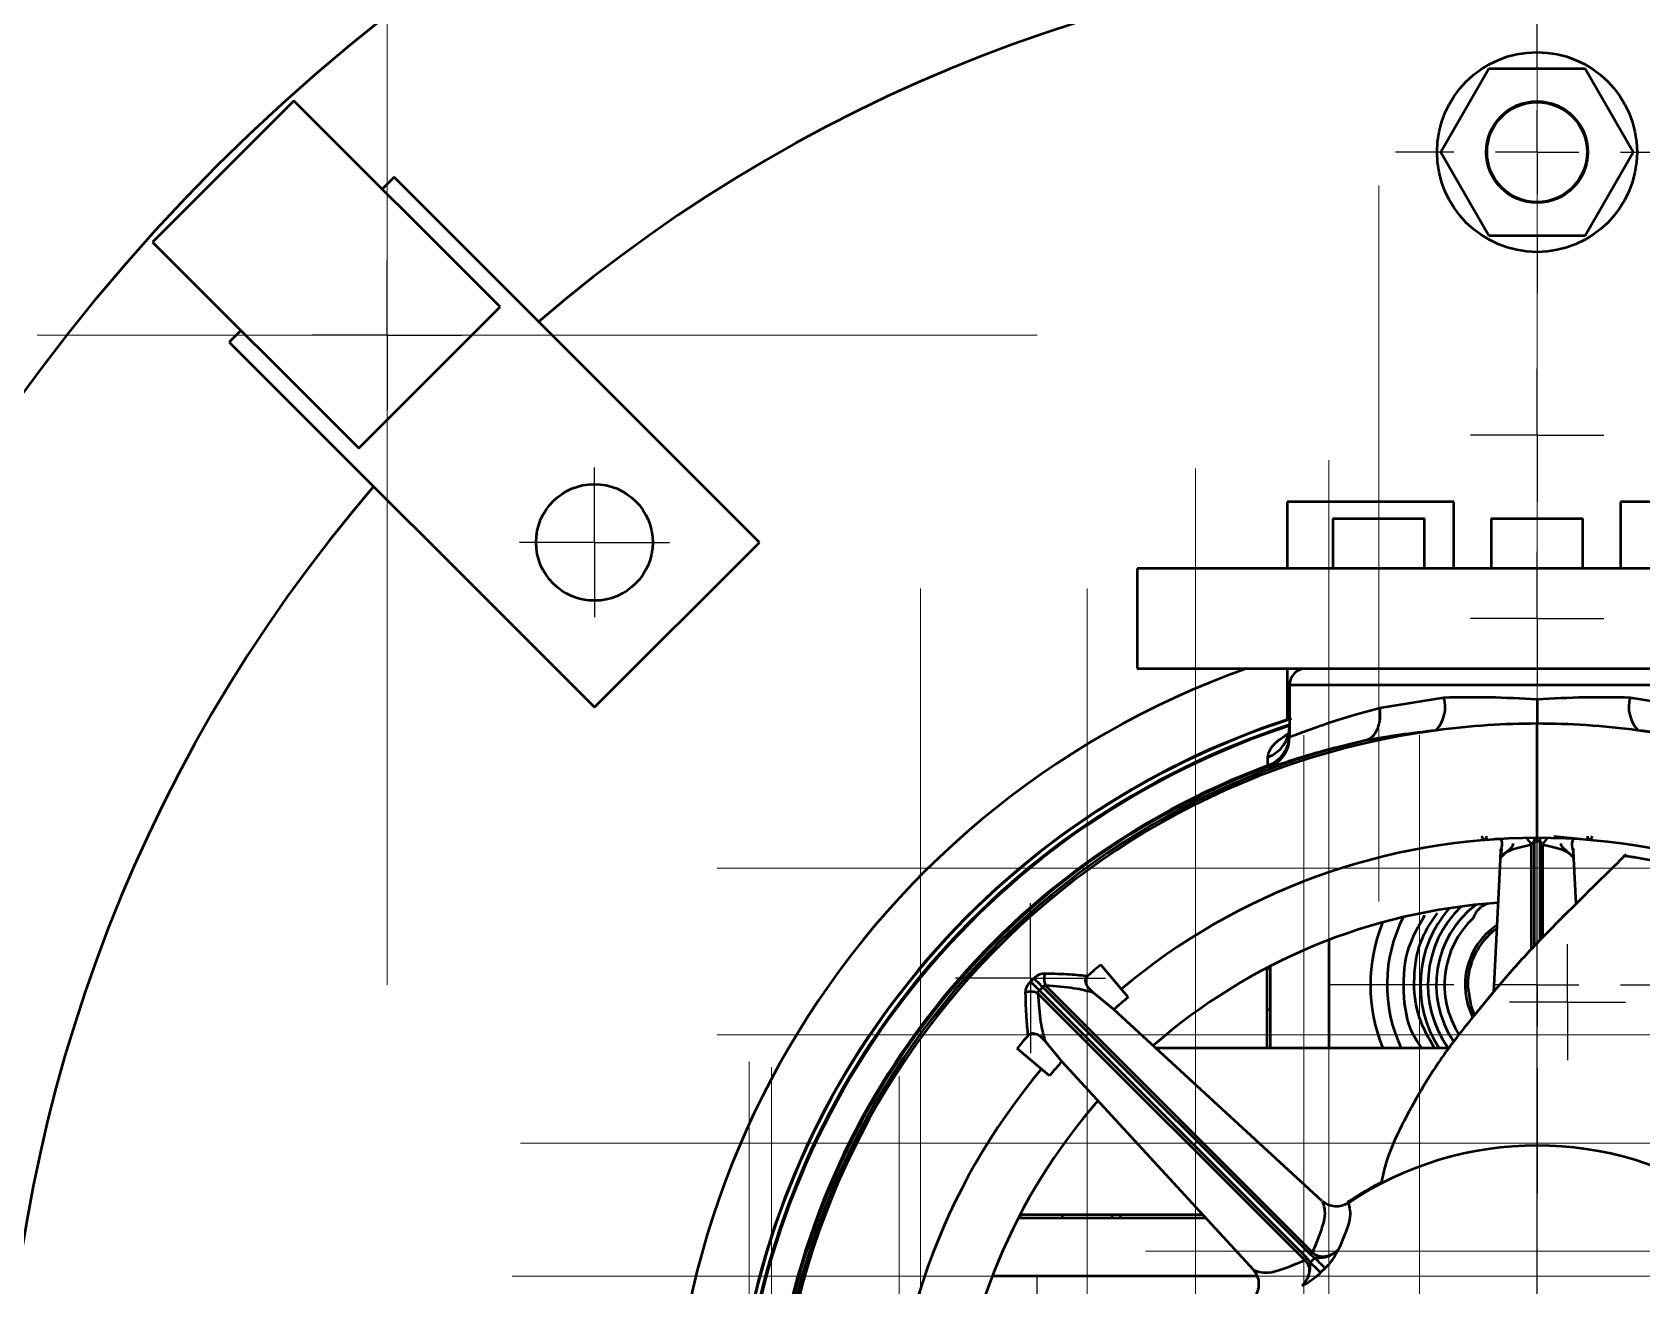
# Model space of a CAD drawing. Header units: millimetres. Extents: x 0 to 420, y 0 to 297.
# Drawn here: x 325.42 to 349.57, y 207.98 to 226.8 of the extents above; entities that cross this region are included whole.
import ezdxf

# ---------------------------------------------------------------- set-up
doc = ezdxf.new("R2010")
doc.units = ezdxf.units.MM
doc.linetypes.add('CENTERX2', pattern=[20.32, 12.7, -2.54, 2.54, -2.54])
doc.layers.add('9中心线层', color=1, linetype='Continuous')

# ---------------------------------------------------------------- blocks, each defined once
blk = doc.blocks.new('SW_CENTERMARKSYMBOL_101')
at = {"layer": '9中心线层', "color": 0}
for p, q in [((0, 1.25), (0, 9.375)), ((0, 0), (0, 0.625)), ((-1.25, 0), (-9.375, 0)), ((0, 0), (-0.625, 0)), ((0, 0), (0, -0.625)), ((0, 0), (0.625, 0)), ((1.25, 0), (9.375, 0)), ((0, -1.25), (0, -9.375))]:
    blk.add_line(p, q, dxfattribs=at)
blk = doc.blocks.new('SW_CENTERMARKSYMBOL_104')
at = {"layer": '9中心线层', "color": 0}
for p, q in [((0, 1.25), (0, 2.125)), ((0, 0), (0, 0.625)), ((-1.25, 0), (-2.125, 0)), ((0, 0), (-0.625, 0)), ((0, 0), (0, -0.625)), ((0, 0), (0.625, 0)), ((1.25, 0), (2.125, 0)), ((0, -1.25), (0, -2.125))]:
    blk.add_line(p, q, dxfattribs=at)
blk = doc.blocks.new('SW_CENTERMARKSYMBOL_107')
at = {"layer": '9中心线层', "color": 0}
for p, q in [((0, 0.625), (0, 1.125)), ((0, 0), (0, 0.625)), ((-0.625, 0), (-1.125, 0)), ((0, 0), (-0.625, 0)), ((0, 0), (0, -0.625)), ((0, 0), (0.625, 0)), ((0.625, 0), (1.125, 0)), ((0, -0.625), (0, -1.125))]:
    blk.add_line(p, q, dxfattribs=at)
blk = doc.blocks.new('SW_CENTERMARKSYMBOL_109')
at = {"layer": '9中心线层', "color": 0}
for p, q in [((0, 0.625), (0, 1.125)), ((0, 0), (0, 0.625)), ((-0.625, 0), (-1.125, 0)), ((0, 0), (-0.625, 0)), ((0, 0), (0, -0.625)), ((0, 0), (0.625, 0)), ((0.625, 0), (1.125, 0)), ((0, -0.625), (0, -1.125))]:
    blk.add_line(p, q, dxfattribs=at)
blk = doc.blocks.new('SW_CENTERMARKSYMBOL_121')
at = {"layer": '9中心线层', "color": 0}
for p, q in [((0, 0.625), (0, 1.125)), ((0, 0), (0, 0.625)), ((-0.625, 0), (-1.125, 0)), ((0, 0), (-0.625, 0)), ((0, 0), (0, -0.625)), ((0, 0), (0.625, 0)), ((0.625, 0), (1.125, 0)), ((0, -0.625), (0, -1.125))]:
    blk.add_line(p, q, dxfattribs=at)
blk = doc.blocks.new('SW_CENTERMARKSYMBOL_122')
at = {"layer": '9中心线层', "color": 0}
for p, q in [((0, 1.25), (0, 3.125)), ((0, 0), (0, 0.625)), ((-1.25, 0), (-3.125, 0)), ((0, 0), (-0.625, 0)), ((0, 0), (0, -0.625)), ((0, 0), (0.625, 0)), ((1.25, 0), (3.125, 0)), ((0, -1.25), (0, -3.125))]:
    blk.add_line(p, q, dxfattribs=at)
blk = doc.blocks.new('SW_CENTERMARKSYMBOL_123')
at = {"layer": '9中心线层', "color": 0}
for p, q in [((0, 0.625), (0, 0.869475)), ((0, 0), (0, 0.625)), ((-0.625, 0), (-0.869475, 0)), ((0, 0), (-0.625, 0)), ((0, 0), (0, -0.625)), ((0, 0), (0.625, 0)), ((0.625, 0), (0.869475, 0)), ((0, -0.625), (0, -0.869475))]:
    blk.add_line(p, q, dxfattribs=at)
blk = doc.blocks.new('SW_CENTERMARKSYMBOL_124')
at = {"layer": '9中心线层', "color": 0}
for p, q in [((0, 0.625), (0, 1)), ((0, 0), (0, 0.625)), ((-0.625, 0), (-1, 0)), ((0, 0), (-0.625, 0)), ((0, 0), (0, -0.625)), ((0, 0), (0.625, 0)), ((0.625, 0), (1, 0)), ((0, -0.625), (0, -1))]:
    blk.add_line(p, q, dxfattribs=at)
blk = doc.blocks.new('SW_CENTERMARKSYMBOL_125')
at = {"layer": '9中心线层', "color": 0}
for p, q in [((0, 0.625), (0, 1)), ((0, 0), (0, 0.625)), ((-0.625, 0), (-1, 0)), ((0, 0), (-0.625, 0)), ((0, 0), (0, -0.625)), ((0, 0), (0.625, 0)), ((0.625, 0), (1, 0)), ((0, -0.625), (0, -1))]:
    blk.add_line(p, q, dxfattribs=at)
blk = doc.blocks.new('SW_CENTERMARKSYMBOL_130')
at = {"layer": '9中心线层', "color": 0}
for p, q in [((0, 1.25), (0, 3.125)), ((0, 0), (0, 0.625)), ((-1.25, 0), (-3.125, 0)), ((0, 0), (-0.625, 0)), ((0, 0), (0, -0.625)), ((0, 0), (0.625, 0)), ((1.25, 0), (3.125, 0)), ((0, -1.25), (0, -3.125))]:
    blk.add_line(p, q, dxfattribs=at)

msp = doc.modelspace()

# ---------------------------------------------------------------- linework, layer by layer
at = {"color": 7, "linetype": 'Continuous', "lineweight": 50}
for p, q in [((347.278, 226.25), (346.557, 225)), ((348.722, 226.25), (347.278, 226.25)), ((349.443, 225), (348.722, 226.25)), ((329.35, 225.771), (327.229, 223.65)), ((332.444, 222.678), (329.35, 225.771)), ((346.557, 225), (347.278, 223.75)), ((348.722, 223.75), (349.443, 225)), ((330.853, 224.622), (330.676, 224.445)), ((336.333, 219.142), (330.853, 224.622)), ((327.229, 223.65), (330.322, 220.556)), ((347.278, 223.75), (348.722, 223.75)), ((330.322, 220.556), (332.444, 222.678)), ((328.555, 222.324), (328.378, 222.147)), ((328.378, 222.147), (333.858, 216.667)), ((344.25, 219.75), (344.25, 218.75)), ((346.75, 219.75), (344.25, 219.75)), ((346.75, 218.75), (346.75, 219.75)), ((349.25, 219.75), (349.25, 218.75)), ((351.75, 219.75), (349.25, 219.75)), ((344.937, 219.5), (344.937, 218.75)), ((344.937, 219.5), (345.625, 219.5)), ((345.625, 219.5), (346.312, 219.5)), ((346.312, 218.75), (346.312, 219.5)), ((347.312, 219.5), (347.312, 218.75)), ((347.312, 219.5), (348, 219.5)), ((348, 219.5), (348.688, 219.5)), ((348.688, 218.75), (348.688, 219.5)), ((333.858, 216.667), (336.333, 219.142)), ((354, 218.75), (342, 218.75)), ((342, 218.75), (342, 217.25)), ((342, 217.25), (354, 217.25)), ((344.25, 217.25), (344.25, 216.479)), ((344.287, 217), (344.287, 216.225)), ((351.712, 217), (344.287, 217)), ((345.644, 216.659), (346.604, 216.814)), ((348, 216.786), (348, 216.421)), ((349.396, 216.814), (350.356, 216.659)), ((343.961, 215.792), (343.959, 215.917)), ((343.963, 215.773), (343.961, 215.792)), ((343.963, 215.757), (343.963, 215.773)), ((347.245, 214.681), (347.241, 214.73)), ((348, 214.649), (348, 214.705)), ((348.254, 214.732), (348.658, 214.689)), ((348.759, 214.73), (348.755, 214.681)), ((347.454, 214.474), (347.345, 212.388)), ((347.454, 214.401), (347.457, 214.51)), ((347.46, 214.414), (347.457, 214.51)), ((347.46, 214.414), (347.458, 214.537)), ((347.463, 214.42), (347.472, 214.539)), ((347.918, 213.037), (347.918, 214.602)), ((348, 214.649), (347.96, 214.649)), ((347.96, 213.082), (347.96, 214.649)), ((348.04, 214.649), (348, 214.649)), ((348.04, 214.649), (348.04, 213.164)), ((348.082, 214.602), (348.082, 213.206)), ((348.542, 214.465), (348.54, 214.414)), ((348.541, 214.455), (348.54, 214.414)), ((348.543, 214.51), (348.546, 214.401)), ((348.585, 213.717), (348.545, 214.487)), ((347.46, 214.414), (347.454, 214.401)), ((347.463, 214.42), (347.46, 214.414)), ((347.46, 214.414), (347.463, 214.42)), ((348.546, 214.401), (348.54, 214.414)), ((344.875, 213.173), (344.875, 211.55)), ((341.864, 212.313), (341.454, 212.801)), ((343.95, 211.55), (343.95, 212.756)), ((343.95, 212.75), (344, 212.75)), ((344, 211.55), (344, 212.782)), ((344.517, 208.367), (340.511, 212.372)), ((340.585, 212.463), (340.537, 212.415)), ((344.548, 208.4), (340.537, 212.415)), ((340.585, 212.463), (344.6, 208.452)), ((340.628, 212.489), (344.633, 208.483)), ((341.651, 212.128), (341.348, 212.379)), ((344.774, 209.259), (341.649, 212.13)), ((344, 212.125), (343.95, 212.125)), ((340.687, 211.136), (340.199, 211.546)), ((340.621, 211.652), (340.872, 211.349)), ((346.679, 211.55), (342.28, 211.55)), ((340.872, 211.349), (343.746, 208.221)), ((344.883, 209.191), (344.855, 209.205)), ((345.165, 209.224), (345.166, 209.225)), ((340.218, 209), (343.03, 209)), ((340.244, 209.05), (342.984, 209.05)), ((340.25, 209), (340.25, 209.05)), ((340.875, 209.05), (340.875, 209)), ((341.625, 209), (341.625, 209.05)), ((341.75, 209), (341.75, 209.05)), ((344.548, 208.4), (344.598, 208.332)), ((344.598, 208.332), (344.668, 208.402)), ((344.6, 208.452), (344.668, 208.402)), ((344.82, 208.246), (344.754, 208.18)), ((343.8, 208.125), (339.827, 208.125)), ((343.788, 208.152), (343.821, 208.077))]:
    msp.add_line(p, q, dxfattribs=at)
at = {"color": 7, "linetype": 'Continuous', "lineweight": 50, "flags": 128}
for points in [[(340.537, 212.415), (340.518, 212.433), (340.5, 212.451), (340.482, 212.469), (340.465, 212.486), (340.448, 212.503), (340.432, 212.519), (340.417, 212.534), (340.403, 212.548)], [(340.585, 212.463), (340.567, 212.482), (340.549, 212.5), (340.531, 212.518), (340.514, 212.535), (340.497, 212.552), (340.481, 212.568), (340.466, 212.583), (340.452, 212.597)], [(347.062, 212.057), (347.011, 212.187), (346.963, 212.493)]]:
    msp.add_lwpolyline(points, dxfattribs=at)
at = {"color": 7, "linetype": 'Continuous', "lineweight": 50}
for centre, radius in [((348, 205), 28), ((348, 225), 1.5), ((348, 225), 0.762), ((348, 225), 0.75), ((333.858, 219.142), 0.875)]:
    msp.add_circle(centre, radius, dxfattribs=at)
for centre, radius, start, end in [((348, 205), 23, 49.3637, 130.6363), ((348, 205), 23, 139.3637, 220.6363), ((348, 205), 13, 109.5572, 70.4428), ((344.537, 217), 0.25, 90, 180), ((346.111, 216.673), 0.513, 316.3886, 15.9579), ((349.889, 216.673), 0.513, 164.0421, 223.6114), ((348, 205), 12.069, 107.7654, 172.6994), ((348, 205), 12.076, 107.9709, 172.4432), ((348, 205), 11.992, 108.059, 172.5554), ((348, 205), 11.977, 108.0576, 172.5375), ((343.794, 216.383), 0.494, 289.559, 359.7836), ((348, 205), 11.461, 102.9957, 77.0043), ((348, 205), 11.421, 97.6376, 270), ((343.794, 216.257), 0.494, 289.7631, 359.7846), ((343.788, 216.241), 0.5, 290.5404, 359.9993), ((343.788, 216.225), 0.5, 290.5674, 359.9994), ((348, 205), 11.421, 270, 82.3624), ((348, 205), 11.505, 110.5429, 69.4571), ((348, 205), 11.523, 110.5202, 173.1331), ((348, 205), 9.705, 89.9947, 130), ((347.239, 214.756), 0.075, 200.8257, 274.4753), ((347.701, 214.509), 0.236, 23.1687, 55.2576), ((330.516, 214.527), 17.445, 0.4014, 0.5834), ((348, 205), 9.705, 50.2581, 89.9947), ((365.484, 214.527), 17.445, 179.4166, 179.5986), ((348.297, 214.511), 0.234, 124.5627, 157.011), ((348.761, 214.756), 0.075, 265.5284, 339.1408), ((348, 205), 8.75, 93.8383, 131.149), ((347.392, 213.371), 0.375, 112.2478, 159.4836), ((348, 212.5), 2.25, 153.1374, 204.975), ((348, 212.5), 1.75, 138.9177, 212.8783), ((348, 212.5), 1.637, 134.1264, 215.4873), ((348, 212.5), 1.513, 127.3935, 213.9938), ((348, 212.5), 1.388, 133.7603, 212.256), ((348, 212.5), 2.5, 157.9757, 202.3337), ((348, 212.5), 1.08, 124.7717, 206.868), ((348, 212.5), 1.038, 126.4827, 180.409), ((348, 205), 10.184, 130, 131.4414), ((348, 205), 10.709, 134.8122, 135.1878), ((340.831, 212.591), 0.227, 158.8855, 206.5617), ((340.409, 212.169), 0.227, 63.4383, 111.1145), ((348, 205), 9.546, 130, 131.6921), ((348, 205), 10.184, 138.5586, 140), ((348, 205), 9.546, 138.3079, 140), ((348, 205), 9.705, 140, 219.9972), ((348, 205), 8.75, 138.8336, 176.1529), ((348, 205), 5.087, 56.1436, 123.8564), ((348, 205), 5.101, 118.7974, 123.8597), ((345.078, 207.866), 0.752, 134.7602, 138.2635), ((345.134, 207.922), 0.752, 131.7365, 135.2398), ((220.183, 86.483), 174.243, 44.33183, 44.40338), ((466.517, 332.817), 174.243, 225.59662, 225.66817)]:
    msp.add_arc(centre, radius, start, end, dxfattribs=at)
for points, knots in [([(344.287, 216.225), (344.305, 216.23), (344.341, 216.24), (344.624, 216.346), (345.047, 216.496), (345.445, 216.604), (345.644, 216.659)], [0, 0, 0, 0, 0.249263, 0.499443, 0.74923, 1, 1, 1, 1]), ([(345.445, 216.173), (345.477, 216.189), (345.544, 216.222), (345.604, 216.322), (345.629, 216.401), (345.643, 216.468), (345.653, 216.545), (345.647, 216.621), (345.644, 216.659)], [0, 0, 0, 0, 0.243606, 0.499446, 0.64495, 0.661922, 0.835755, 1, 1, 1, 1]), ([(346.604, 216.814), (346.83, 216.818), (347.282, 216.827), (347.761, 216.8), (348, 216.786)], [0, 0, 0, 0, 0.499538, 1, 1, 1, 1]), ([(348, 216.786), (348.239, 216.8), (348.718, 216.827), (349.17, 216.818), (349.396, 216.814)], [0, 0, 0, 0, 0.500462, 1, 1, 1, 1]), ([(348, 216.421), (347.754, 216.417), (347.246, 216.408), (346.742, 216.35), (346.482, 216.319)], [0, 0, 0, 0, 0.484407, 1, 1, 1, 1]), ([(349.518, 216.319), (349.258, 216.35), (348.754, 216.408), (348.246, 216.417), (348, 216.421)], [0, 0, 0, 0, 0.515593, 1, 1, 1, 1]), ([(348, 214.711), (348, 214.712), (348, 214.713), (348, 214.727), (348, 214.759), (348, 214.908), (348, 215.151), (348, 215.353), (348, 215.609), (348, 215.825), (348, 216.04), (348, 216.227), (348, 216.353), (348, 216.42), (348, 216.42), (348, 216.421)], [0, 0, 0, 0, 0.1113262, 0.2864205, 0.4613568, 0.6361071, 0.7045861, 0.7731111, 0.8415455, 0.875654, 0.9091879, 0.9319477, 0.9545499, 0.9770392, 1, 1, 1, 1]), ([(343.959, 215.917), (343.974, 215.989), (343.994, 216.086), (344.208, 216.232), (344.266, 216.272)], [0, 0, 0, 0, 0.729548, 1, 1, 1, 1]), ([(345.423, 216.168), (345.205, 216.115), (344.772, 216.01), (344.319, 215.869), (344.019, 215.77), (343.982, 215.761), (343.963, 215.757)], [0, 0, 0, 0, 0.250738, 0.500431, 0.750613, 1, 1, 1, 1]), ([(345.445, 216.173), (345.444, 216.173), (345.441, 216.172), (345.434, 216.17), (345.427, 216.169), (345.423, 216.168)], [0, 0, 0, 0, 0.211486, 0.439914, 1, 1, 1, 1]), ([(346.482, 216.319), (346.297, 216.298), (345.926, 216.254), (345.606, 216.2), (345.445, 216.173)], [0, 0, 0, 0, 0.498858, 1, 1, 1, 1]), ([(350.555, 216.173), (350.394, 216.2), (350.074, 216.254), (349.703, 216.298), (349.518, 216.319)], [0, 0, 0, 0, 0.501511, 1, 1, 1, 1]), ([(347.352, 214.688), (347.378, 214.692), (347.418, 214.697), (347.458, 214.687), (347.483, 214.633), (347.47, 214.575), (347.458, 214.527)], [0, 0, 0, 0, 0.204327, 0.308799, 0.422889, 1, 1, 1, 1]), ([(349.335, 214.455), (349.087, 214.212), (348.619, 213.752), (347.993, 213.128), (347.5, 212.583), (347.09, 212.08), (346.68, 211.575), (346.31, 211.023), (345.994, 210.442), (345.761, 209.968), (345.688, 209.645), (345.661, 209.526)], [0, 0, 0, 0, 0.156671, 0.295691, 0.409565, 0.500029, 0.601239, 0.726969, 0.824972, 0.935274, 1, 1, 1, 1]), ([(347.457, 214.51), (347.457, 214.515), (347.458, 214.524), (347.458, 214.533), (347.458, 214.537)], [0, 0, 0, 0, 0.56, 1, 1, 1, 1]), ([(347.918, 214.602), (347.801, 214.576), (347.567, 214.523), (347.498, 214.454), (347.463, 214.42)], [0, 0, 0, 0, 0.497803, 1, 1, 1, 1]), ([(347.463, 214.42), (347.481, 214.441), (347.514, 214.479), (347.593, 214.532), (347.627, 214.573), (347.632, 214.579)], [0, 0, 0, 0, 0.500178, 0.924637, 1, 1, 1, 1]), ([(347.632, 214.579), (347.636, 214.585), (347.644, 214.596), (347.643, 214.612), (347.643, 214.619)], [0, 0, 0, 0, 0.599395, 1, 1, 1, 1]), ([(347.96, 214.649), (347.959, 214.649), (347.957, 214.649), (347.953, 214.648), (347.945, 214.644), (347.93, 214.629), (347.923, 214.614), (347.918, 214.602)], [0, 0, 0, 0, 0.033942, 0.069705, 0.150993, 0.366342, 1, 1, 1, 1]), ([(348.082, 214.602), (348.077, 214.614), (348.07, 214.629), (348.055, 214.644), (348.047, 214.648), (348.043, 214.649), (348.041, 214.649), (348.04, 214.649)], [0, 0, 0, 0, 0.632791, 0.848723, 0.930191, 0.966015, 1, 1, 1, 1]), ([(348.537, 214.42), (348.502, 214.454), (348.433, 214.523), (348.199, 214.576), (348.082, 214.602)], [0, 0, 0, 0, 0.50063, 1, 1, 1, 1]), ([(348.357, 214.619), (348.357, 214.613), (348.356, 214.596), (348.363, 214.585), (348.368, 214.579)], [0, 0, 0, 0, 0.3982, 1, 1, 1, 1]), ([(348.368, 214.579), (348.406, 214.545), (348.481, 214.478), (348.518, 214.439), (348.537, 214.42)], [0, 0, 0, 0, 0.499834, 1, 1, 1, 1]), ([(348.542, 214.519), (348.529, 214.572), (348.514, 214.631), (348.539, 214.67), (348.542, 214.674)], [0, 0, 0, 0, 0.90781, 1, 1, 1, 1]), ([(348.541, 214.544), (348.541, 214.542), (348.543, 214.533), (348.543, 214.511), (348.544, 214.472), (348.54, 214.439), (348.537, 214.42)], [0, 0, 0, 0, 0.051741, 0.217902, 0.519196, 1, 1, 1, 1]), ([(352.51, 213.39), (352.511, 213.389), (352.514, 213.387), (352.518, 213.385), (352.521, 213.384), (352.523, 213.383), (352.524, 213.382), (352.524, 213.382), (352.524, 213.382), (352.524, 213.382), (352.524, 213.382), (352.524, 213.382), (352.522, 213.383), (352.517, 213.386), (352.499, 213.396), (352.422, 213.437), (352.118, 213.594), (351.579, 213.839), (350.904, 214.08), (350.345, 214.236), (349.968, 214.321), (349.732, 214.367), (349.581, 214.393), (349.485, 214.409), (349.415, 214.419), (349.371, 214.426), (349.344, 214.43), (349.326, 214.432), (349.315, 214.434), (349.304, 214.435), (349.301, 214.436), (349.301, 214.436), (349.304, 214.435), (349.307, 214.435), (349.309, 214.435)], [0, 0, 0, 0, 0.0014383, 0.0033739, 0.0045029, 0.0051644, 0.0058299, 0.0059547, 0.0060098, 0.0060652, 0.0061151, 0.0061989, 0.006418, 0.0072946, 0.0107675, 0.0246207, 0.080099, 0.3019307, 0.5389835, 0.6982876, 0.8032123, 0.8711131, 0.9050634, 0.9366359, 0.9568992, 0.9696657, 0.9779066, 0.9836195, 0.9877631, 0.9919263, 0.9938919, 0.9957709, 0.9970504, 1, 1, 1, 1]), ([(346.269, 211.55), (346.226, 211.614), (346.057, 211.865), (345.976, 212.403), (346.026, 213.04), (346.228, 213.392), (346.318, 213.548)], [0, 0, 0, 0, 0.10939, 0.428152, 0.746911, 1, 1, 1, 1]), ([(346.464, 211.55), (346.378, 211.697), (346.188, 212.022), (346.132, 212.612), (346.226, 213.171), (346.424, 213.459), (346.505, 213.578)], [0, 0, 0, 0, 0.234085, 0.518007, 0.80272, 1, 1, 1, 1]), ([(340.328, 212.381), (340.328, 212.395), (340.33, 212.42), (340.34, 212.46), (340.362, 212.505), (340.388, 212.532), (340.403, 212.548)], [0, 0, 0, 0, 0.2779933, 0.4834151, 0.6920842, 1, 1, 1, 1]), ([(340.452, 212.597), (340.468, 212.612), (340.495, 212.638), (340.54, 212.66), (340.58, 212.67), (340.605, 212.672), (340.619, 212.672)], [0, 0, 0, 0, 0.307916, 0.516585, 0.722007, 1, 1, 1, 1]), ([(340.619, 212.672), (340.749, 212.669), (341.004, 212.662), (341.176, 212.643), (341.26, 212.634)], [0, 0, 0, 0, 0.507469, 1, 1, 1, 1]), ([(341.348, 212.379), (341.311, 212.412), (341.264, 212.453), (341.234, 212.521), (341.227, 212.552), (341.228, 212.579), (341.234, 212.599), (341.245, 212.619), (341.255, 212.629), (341.26, 212.634)], [0, 0, 0, 0, 0.498067, 0.633743, 0.749143, 0.81659, 0.87964, 0.94006, 1, 1, 1, 1]), ([(340.366, 211.74), (340.357, 211.825), (340.338, 211.996), (340.331, 212.251), (340.328, 212.381)], [0, 0, 0, 0, 0.493479, 1, 1, 1, 1]), ([(340.537, 212.415), (340.533, 212.411), (340.527, 212.405), (340.518, 212.4), (340.512, 212.396), (340.509, 212.392), (340.507, 212.387), (340.507, 212.381), (340.51, 212.375), (340.511, 212.372)], [0, 0, 0, 0, 0.217558, 0.414923, 0.557913, 0.624313, 0.690436, 0.83166, 1, 1, 1, 1]), ([(340.511, 212.372), (340.523, 212.219), (340.546, 211.912), (340.596, 211.739), (340.621, 211.652)], [0, 0, 0, 0, 0.499998, 1, 1, 1, 1]), ([(340.628, 212.489), (340.624, 212.491), (340.619, 212.493), (340.612, 212.493), (340.609, 212.492), (340.606, 212.49), (340.603, 212.487), (340.6, 212.481), (340.595, 212.473), (340.589, 212.467), (340.585, 212.463)], [0, 0, 0, 0, 0.215405, 0.294386, 0.36172, 0.422433, 0.479847, 0.588044, 0.779358, 1, 1, 1, 1]), ([(341.348, 212.379), (341.261, 212.404), (341.087, 212.454), (340.781, 212.477), (340.628, 212.489)], [0, 0, 0, 0, 0.501439, 1, 1, 1, 1]), ([(340.366, 211.74), (340.371, 211.745), (340.381, 211.756), (340.4, 211.766), (340.421, 211.772), (340.447, 211.773), (340.48, 211.766), (340.547, 211.735), (340.588, 211.689), (340.621, 211.652)], [0, 0, 0, 0, 0.060999, 0.120415, 0.182636, 0.251526, 0.366772, 0.502344, 1, 1, 1, 1]), ([(345.641, 209.523), (345.632, 209.518), (345.612, 209.507), (345.58, 209.49), (345.557, 209.477), (345.543, 209.47)], [0, 0, 0, 0, 0.2936994, 0.5866345, 1, 1, 1, 1]), ([(345.641, 209.523), (345.638, 209.521), (345.632, 209.518), (345.626, 209.514), (345.621, 209.512), (345.618, 209.51), (345.619, 209.51), (345.63, 209.516), (345.64, 209.521), (345.649, 209.525)], [0, 0, 0, 0, 0.081809, 0.164261, 0.258351, 0.308221, 0.358607, 0.483086, 1, 1, 1, 1]), ([(344.633, 208.483), (344.71, 208.668), (344.863, 209.038), (344.807, 209.182), (344.779, 209.254)], [0, 0, 0, 0, 0.500413, 1, 1, 1, 1]), ([(345.165, 209.224), (345.135, 209.208), (345.074, 209.175), (344.967, 209.167), (344.863, 209.191), (344.807, 209.233), (344.779, 209.254)], [0, 0, 0, 0, 0.243238, 0.499828, 0.749773, 1, 1, 1, 1]), ([(345.166, 209.225), (345.188, 209.157), (345.233, 209.023), (345.09, 208.689), (345.018, 208.522)], [0, 0, 0, 0, 0.500428, 1, 1, 1, 1]), ([(345.018, 208.522), (344.989, 208.499), (344.932, 208.453), (344.844, 208.42), (344.772, 208.415), (344.72, 208.425), (344.672, 208.447), (344.646, 208.471), (344.633, 208.483)], [0, 0, 0, 0, 0.258818, 0.511615, 0.635429, 0.756742, 0.877702, 1, 1, 1, 1]), ([(344.668, 208.402), (344.709, 208.402), (344.792, 208.403), (344.916, 208.44), (344.984, 208.494), (345.018, 208.522)], [0, 0, 0, 0, 0.322483, 0.651127, 1, 1, 1, 1]), ([(345.018, 208.522), (344.995, 208.48), (344.959, 208.415), (344.889, 208.317), (344.842, 208.269), (344.82, 208.246)], [0, 0, 0, 0, 0.501722, 0.757874, 1, 1, 1, 1]), ([(343.746, 208.221), (343.818, 208.193), (343.963, 208.137), (344.332, 208.29), (344.517, 208.367)], [0, 0, 0, 0, 0.500164, 1, 1, 1, 1]), ([(343.776, 207.835), (343.792, 207.865), (343.825, 207.926), (343.833, 208.027), (343.811, 208.131), (343.77, 208.188), (343.746, 208.221)], [0, 0, 0, 0, 0.2438566, 0.4999372, 0.7070031, 1, 1, 1, 1]), ([(344.517, 208.367), (344.529, 208.354), (344.553, 208.328), (344.575, 208.28), (344.585, 208.228), (344.58, 208.156), (344.547, 208.068), (344.501, 208.011), (344.478, 207.982)], [0, 0, 0, 0, 0.122298, 0.243258, 0.364571, 0.488385, 0.741182, 1, 1, 1, 1]), ([(344.478, 207.982), (344.506, 208.016), (344.56, 208.084), (344.597, 208.208), (344.598, 208.291), (344.598, 208.332)], [0, 0, 0, 0, 0.348909, 0.677272, 1, 1, 1, 1]), ([(344.754, 208.18), (344.731, 208.158), (344.683, 208.111), (344.585, 208.041), (344.52, 208.005), (344.478, 207.982)], [0, 0, 0, 0, 0.242221, 0.498524, 1, 1, 1, 1])]:
    msp.add_open_spline(points, degree=3, knots=knots, dxfattribs=at)
at = {"layer": '9中心线层', "linetype": 'CENTERX2', "lineweight": 18, "ltscale": 2.5}
for p, q in [((348, 244.5), (348, 165.5)), ((330.75, 218.5), (330.75, 227.5)), ((345.625, 224.5), (345.625, 213.75)), ((334.5, 222.25), (325.5, 222.25)), ((340.5, 222.25), (334.5, 222.25)), ((342.875, 220.25), (342.875, 214.25)), ((344.875, 189.625), (344.875, 220.375)), ((330.75, 212.5), (330.75, 218.5)), ((338.75, 218.45), (338.75, 198.45)), ((341.25, 218.45), (341.25, 198.45)), ((344.5, 211.125), (344.5, 216.25)), ((346.239, 216.25), (346.239, 193.75)), ((341.45, 214.25), (335.7, 214.25)), ((361.45, 214.25), (341.45, 214.25)), ((342.875, 214.25), (342.875, 189.75)), ((341.45, 211.75), (335.7, 211.75)), ((361.45, 211.75), (341.45, 211.75)), ((336.181, 198.677), (336.181, 211.344)), ((336.516, 198.737), (336.516, 211.263)), ((338.431, 199.435), (338.431, 211.129)), ((344.5, 211.125), (344.5, 199.125)), ((332.75, 210.125), (338.75, 210.125)), ((338.75, 210.125), (363.25, 210.125)), ((354.125, 208.5), (342.125, 208.5)), ((332.625, 208.125), (363.375, 208.125))]:
    msp.add_line(p, q, dxfattribs=at)

# ---------------------------------------------------------------- block references
at = {"layer": '9中心线层'}
for name, p in [('SW_CENTERMARKSYMBOL_104', (348, 225)), ('SW_CENTERMARKSYMBOL_121', (330.75, 222.25)), ('SW_CENTERMARKSYMBOL_125', (348, 220.75)), ('SW_CENTERMARKSYMBOL_109', (333.858, 219.142)), ('SW_CENTERMARKSYMBOL_124', (348, 218)), ('SW_CENTERMARKSYMBOL_122', (348, 212.5)), ('SW_CENTERMARKSYMBOL_101', (348, 205)), ('SW_CENTERMARKSYMBOL_107', (340.399, 212.601)), ('SW_CENTERMARKSYMBOL_123', (348.457, 212.241)), ('SW_CENTERMARKSYMBOL_130', (340.5, 205))]:
    msp.add_blockref(name, p, dxfattribs=at)

doc.saveas('drawing.dxf')
